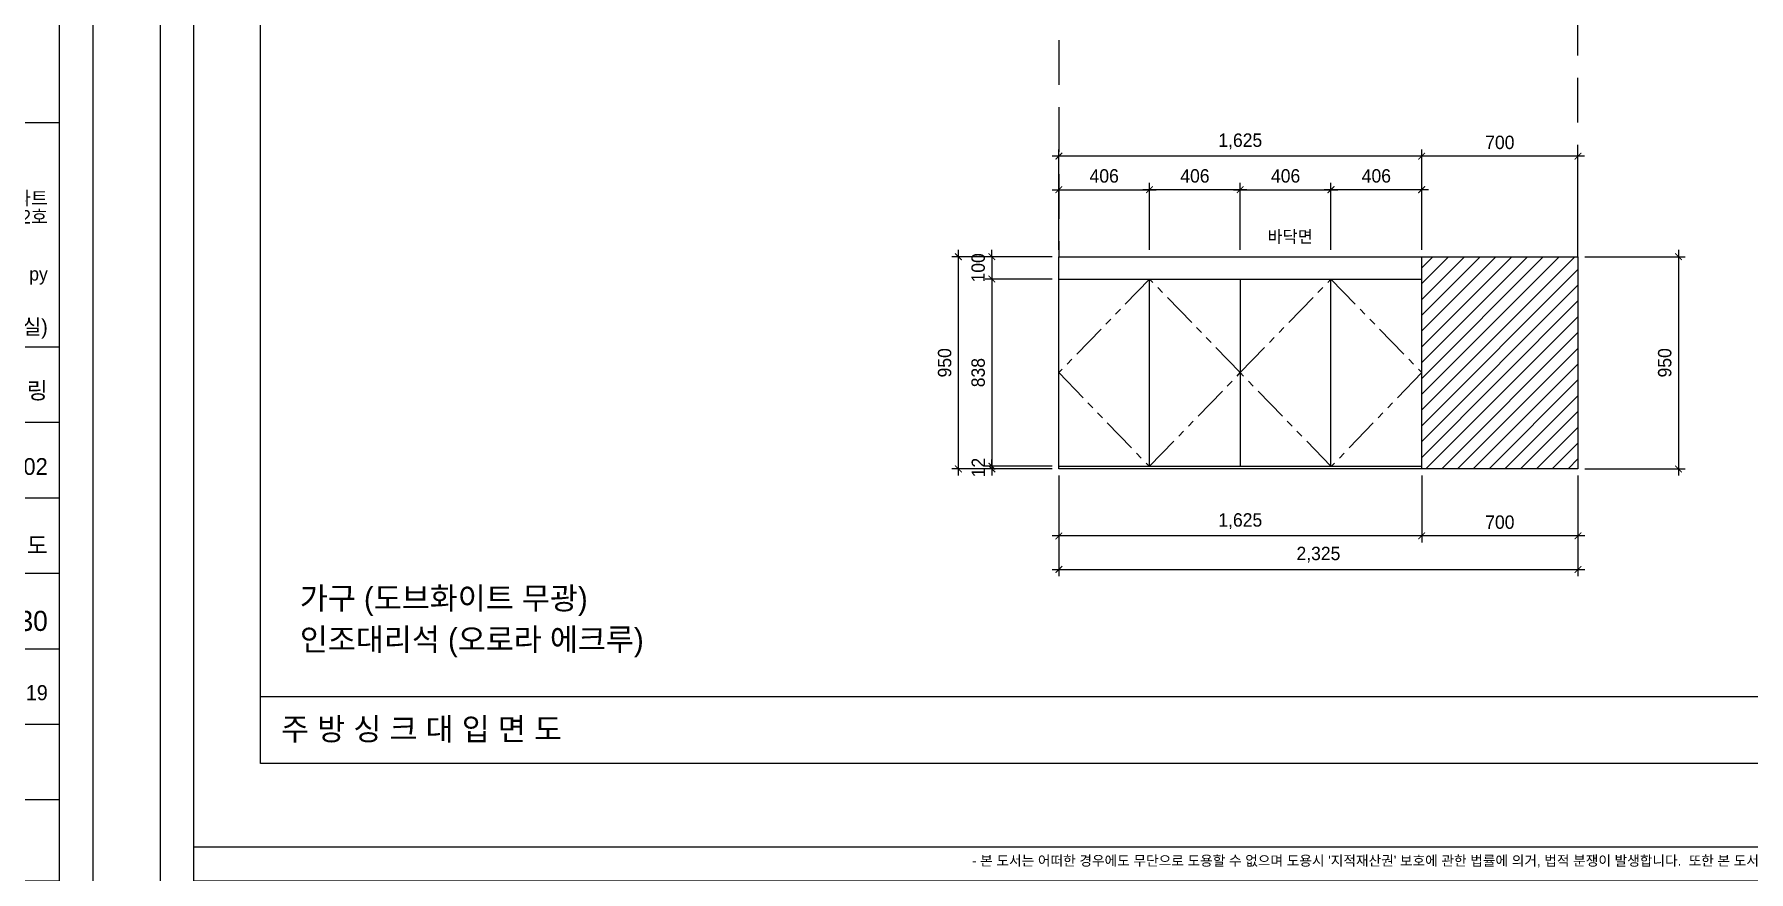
# Model space of a CAD drawing. Header units: inches. Extents: x 4374 to 164780, y 597 to 50243.
# Drawn here: x 86011 to 93690, y 25673 to 29422 of the extents above; entities that cross this region are included whole.
import ezdxf
from ezdxf.enums import TextEntityAlignment as Align

# ---------------------------------------------------------------- set-up
doc = ezdxf.new("R2010")
doc.units = ezdxf.units.IN
doc.header["$LTSCALE"] = 50
doc.header["$MEASUREMENT"] = 0
doc.header["$PDSIZE"] = 700.071425
doc.linetypes.add('DH-HID2', pattern=[1.2, 0.8, -0.4])
doc.linetypes.add('PHANTOM2', pattern=[1.25, 0.625, -0.125, 0.125, -0.125, 0.125, -0.125])
for name, color, linetype in [('0-ELC TEXT', 7, 'Continuous'), ('03-WAL NEW', 3, 'Continuous'), ('06-FUR', 6, 'Continuous'), ('06-LIGHT', 4, 'Continuous'), ('07-DIM WAL', 5, 'Continuous'), ('3.기호.계단선', 30, 'Continuous'), ('CO-BATH', 6, 'Continuous'), ('F-SYM', 7, 'Continuous'), ('FORM(YOURNAME)-11', 1, 'Continuous'), ('FORM(YOURNAME)-11 @ 1', 1, 'Continuous'), ('TT1', 7, 'Continuous')]:
    doc.layers.add(name, color=color, linetype=linetype)
doc.styles.add('HY 울릉도 L', font='')
doc.styles.add('YOURNAME', font='HY울릉도M.TTF')
doc.styles.add('코레일둥고', font='Korail_Round_Gothic_Medium.ttf')
doc.styles.get('HY 울릉도 L').set_extended_font_data('HY울릉도L')
doc.dimstyles.new('30', dxfattribs={"dimscale": 30, "dimtxt": 2, "dimasz": 1, "dimexe": 1, "dimexo": 1, "dimgap": 1, "dimtad": 1, "dimdec": 0, "dimrnd": 0.05, "dimdsep": 46, "dimlunit": 6, "dimtxsty": 'HY 울릉도 L', "dimblk": 'ARCHTICK', "dimcen": 2.5, "dimdle": 1, "dimclrd": 133, "dimclre": 133, "dimclrt": 30, "dimadec": 0, "dimazin": 0, "dimtfac": 1, "dimtdec": 0, "dimtix": 1, "dimtmove": 2, "dimatfit": 3, "dimldrblk": 'ARCHTICK', "dimfxl": 0, "dimlwd": -1, "dimlwe": -1, "dimarcsym": 0})

# ---------------------------------------------------------------- blocks, each defined once
blk = doc.blocks.new('FORM-PLAN')
at = {"layer": 'Defpoints', "color": 158}
blk.add_line((1346, -1285), (-71444, -1285), dxfattribs=at)
for points in [[(-71444, -2285), (10556, -2285), (10556, 55115), (-71444, 55115)], [(-69444, 53115), (-64, 53115), (-64, 1215), (-69444, 1215)]]:
    blk.add_lwpolyline(points, close=True, dxfattribs=at)
at = {"layer": 'FORM(YOURNAME)-11', "color": 14}
for p, q in [((1346, 20344), (10556, 20344)), ((1346, 13651), (10556, 13651)), ((1346, 11398), (10556, 11398)), ((1346, 9146), (10556, 9146)), ((1346, 6893), (10556, 6893)), ((1346, 4641), (10556, 4641)), ((1346, 2388), (10556, 2388)), ((1346, 136), (10556, 136))]:
    blk.add_line(p, q, dxfattribs=at)
at = {"layer": 'FORM(YOURNAME)-11', "color": 250}
blk.add_lwpolyline([(-72444, -3285), (11556, -3285), (11556, 56115), (-72444, 56115)], close=True, dxfattribs=at)
at = {"layer": 'FORM(YOURNAME)-11', "color": 1, "style": 'YOURNAME'}
blk.add_text("- 본 도서는 어떠한 경우에도 무단으로 도용할 수 없으며 도용시 '지적재산권' 보호에 관한 법률에 의거, 법적 분쟁이 발생합니다.  또한 본 도서에 관한 모든 저작권은 당사에 있습니다. -", height=300, dxfattribs=at).set_placement((-32990, -1685), align=Align.MIDDLE_CENTER)
at = {"layer": 'FORM(YOURNAME)-11', "color": 3, "style": 'YOURNAME'}
for tag, height, p in [('1', 450, (9905, 18188)), ('2', 450, (9905, 17544)), ('3', 450, (9905, 16257)), ('4', 450, (9905, 14326)), ('5', 515, (9905, 12009)), ('6', 515, (9905, 9757)), ('7', 515, (9905, 7504)), ('8', 515, (9905, 5252)), ('9', 515, (9905, 2999)), ('10', 515, (5655, 811)), ('11', 515, (9905, 747)), ('12', 515, (5655, -1441)), ('13', 515, (9905, -1441))]:
    blk.add_attdef(tag, text='', height=height, dxfattribs=at).set_placement(p, align=Align.MIDDLE_RIGHT)
blk = doc.blocks.new('*U580')
at = {"layer": 'F-SYM'}
ref = blk.add_blockref('FORM-PLAN', (84541.1, 25975.3), dxfattribs=dict(at, xscale=0.15, yscale=0.15, zscale=0.15))
ref.add_attrib('4', '2300mm(거실)', dxfattribs={"layer": 'FORM(YOURNAME)-11 @ 1', "color": 3, "height": 67.5, "style": 'YOURNAME'}).set_placement((86071.8, 28113), align=Align.MIDDLE_RIGHT)
ref.add_attrib('3', ' m2 / py', dxfattribs={"layer": 'FORM(YOURNAME)-11 @ 1', "color": 3, "height": 60, "style": 'YOURNAME'}).set_placement((86071.8, 28349.2), align=Align.MIDDLE_RIGHT)
ref.add_attrib('2', '102동 702호', dxfattribs={"layer": 'FORM(YOURNAME)-11 @ 1', "color": 3, "height": 60, "style": 'YOURNAME'}).set_placement((86071.8, 28604.5), align=Align.MIDDLE_RIGHT)
ref.add_attrib('1', '한라중흥아파트', dxfattribs={"layer": 'FORM(YOURNAME)-11 @ 1', "color": 3, "height": 60, "style": 'YOURNAME'}).set_placement((86071.8, 28688.1), align=Align.MIDDLE_RIGHT)
ref.add_attrib('5', '아파트 리모델링', dxfattribs={"layer": 'FORM(YOURNAME)-11 @ 1', "color": 3, "height": 75, "style": 'YOURNAME'}).set_placement((86071.8, 27827.3), align=Align.MIDDLE_RIGHT)
ref.add_attrib('6', '한라중흥 107-702', dxfattribs={"layer": 'FORM(YOURNAME)-11 @ 1', "color": 3, "height": 75, "style": 'YOURNAME'}).set_placement((86071.8, 27486.9), align=Align.MIDDLE_RIGHT)
ref.add_attrib('7', '가 구 상 세 도', dxfattribs={"layer": 'FORM(YOURNAME)-11 @ 1', "color": 3, "height": 75, "style": 'YOURNAME'}).set_placement((86071.8, 27134.2), align=Align.MIDDLE_RIGHT)
ref.add_attrib('8', 'A1:1/00 A3:1/30', dxfattribs={"layer": 'FORM(YOURNAME)-11 @ 1', "color": 3, "height": 90, "style": 'YOURNAME'}).set_placement((86071.8, 26795.9), align=Align.MIDDLE_RIGHT)
ref.add_attrib('9', '24.08.19', dxfattribs={"layer": 'FORM(YOURNAME)-11 @ 1', "color": 3, "height": 67.5, "style": 'YOURNAME'}).set_placement((86071.8, 26474.5), align=Align.MIDDLE_RIGHT)
blk = doc.blocks.new('*U582')
at = {"layer": 'F-SYM', "xscale": 0.15, "yscale": 0.15, "zscale": 0.15}
blk.add_blockref('FORM-PLAN', (97441.1, 25975.3), dxfattribs=at)
blk = doc.blocks.new('_ArchTick')
at = {"color": 0, "linetype": 'ByBlock', "const_width": 0.15}
blk.add_lwpolyline([(-0.5, -0.5), (0.5, 0.5)], dxfattribs=at)
blk = doc.blocks.new('*D417')
at = {"layer": '07-DIM WAL', "color": 133}
for p, q in [((92955.3, 28426.2), (93405.3, 28426.2)), ((93375.3, 28456.2), (93375.3, 27446.2)), ((92955.3, 27476.2), (93405.3, 27476.2))]:
    blk.add_line(p, q, dxfattribs=at)
at = {"layer": 'Defpoints', "color": 0}
for p in [(92925.3, 28426.2), (92925.3, 27476.2), (93375.3, 27476.2)]:
    blk.add_point(p, dxfattribs=at)
at = {"layer": '07-DIM WAL', "color": 133, "xscale": 30, "yscale": 30, "zscale": 30}
for p, rotation in [((93375.3, 28426.2), 90), ((93375.3, 27476.2), 270)]:
    blk.add_blockref('_ArchTick', p, dxfattribs=dict(at, rotation=rotation))
at = {"layer": '07-DIM WAL', "color": 30, "insert": (93314, 27951.2), "char_height": 60, "attachment_point": 5, "rotation": 90, "style": 'HY 울릉도 L'}
blk.add_mtext('950', dxfattribs=at)
blk = doc.blocks.new('*D418')
at = {"layer": '07-DIM WAL', "color": 133}
for p, q in [((92225.3, 27446.2), (92225.3, 27146.2)), ((92925.3, 27446.2), (92925.3, 27146.2)), ((92955.3, 27176.2), (92195.3, 27176.2))]:
    blk.add_line(p, q, dxfattribs=at)
at = {"layer": 'Defpoints', "color": 0}
for p in [(92225.3, 27476.2), (92925.3, 27476.2), (92225.3, 27176.2)]:
    blk.add_point(p, dxfattribs=at)
at = {"layer": '07-DIM WAL', "color": 133, "xscale": 30, "yscale": 30, "zscale": 30, "rotation": 180}
blk.add_blockref('_ArchTick', (92225.3, 27176.2), dxfattribs=at)
at = {"layer": '07-DIM WAL', "color": 133, "xscale": 30, "yscale": 30, "zscale": 30}
blk.add_blockref('_ArchTick', (92925.3, 27176.2), dxfattribs=at)
at = {"layer": '07-DIM WAL', "color": 30, "insert": (92575.3, 27237.5), "char_height": 60, "attachment_point": 5, "style": 'HY 울릉도 L'}
blk.add_mtext('700', dxfattribs=at)
blk = doc.blocks.new('*D419')
at = {"layer": '07-DIM WAL', "color": 133}
for p, q in [((90600.3, 27446.2), (90600.3, 27146.2)), ((92225.3, 27446.2), (92225.3, 27146.2)), ((92255.3, 27176.2), (90570.3, 27176.2))]:
    blk.add_line(p, q, dxfattribs=at)
at = {"layer": 'Defpoints', "color": 0}
for p in [(90600.3, 27476.2), (92225.3, 27476.2), (90600.3, 27176.2)]:
    blk.add_point(p, dxfattribs=at)
at = {"layer": '07-DIM WAL', "color": 133, "xscale": 30, "yscale": 30, "zscale": 30, "rotation": 180}
blk.add_blockref('_ArchTick', (90600.3, 27176.2), dxfattribs=at)
at = {"layer": '07-DIM WAL', "color": 133, "xscale": 30, "yscale": 30, "zscale": 30}
blk.add_blockref('_ArchTick', (92225.3, 27176.2), dxfattribs=at)
at = {"layer": '07-DIM WAL', "color": 30, "insert": (91412.8, 27242.2), "char_height": 60, "attachment_point": 5, "style": 'HY 울릉도 L'}
blk.add_mtext('1,625', dxfattribs=at)
blk = doc.blocks.new('*D420')
at = {"layer": '07-DIM WAL', "color": 133}
for p, q in [((90600.3, 27446.2), (90600.3, 26996.2)), ((92925.3, 27446.2), (92925.3, 26996.2)), ((90570.3, 27026.2), (92955.3, 27026.2))]:
    blk.add_line(p, q, dxfattribs=at)
at = {"layer": 'Defpoints', "color": 0}
for p in [(90600.3, 27476.2), (92925.3, 27476.2), (92925.3, 27026.2)]:
    blk.add_point(p, dxfattribs=at)
at = {"layer": '07-DIM WAL', "color": 133, "xscale": 30, "yscale": 30, "zscale": 30, "rotation": 180}
blk.add_blockref('_ArchTick', (90600.3, 27026.2), dxfattribs=at)
at = {"layer": '07-DIM WAL', "color": 133, "xscale": 30, "yscale": 30, "zscale": 30}
blk.add_blockref('_ArchTick', (92925.3, 27026.2), dxfattribs=at)
at = {"layer": '07-DIM WAL', "color": 30, "insert": (91762.8, 27092.2), "char_height": 60, "attachment_point": 5, "style": 'HY 울릉도 L'}
blk.add_mtext('2,325', dxfattribs=at)
blk = doc.blocks.new('*D421')
at = {"layer": '07-DIM WAL', "color": 133}
for p, q in [((92955.1, 28876.2), (92195.3, 28876.2)), ((92225.3, 28456.2), (92225.3, 28906.2)), ((92925.1, 28456.2), (92925.1, 28906.2))]:
    blk.add_line(p, q, dxfattribs=at)
at = {"layer": 'Defpoints', "color": 0}
for p in [(92225.3, 28876.2), (92225.3, 28426.2), (92925.1, 28426.2)]:
    blk.add_point(p, dxfattribs=at)
at = {"layer": '07-DIM WAL', "color": 133, "xscale": 30, "yscale": 30, "zscale": 30, "rotation": 180}
blk.add_blockref('_ArchTick', (92225.3, 28876.2), dxfattribs=at)
at = {"layer": '07-DIM WAL', "color": 133, "xscale": 30, "yscale": 30, "zscale": 30}
blk.add_blockref('_ArchTick', (92925.1, 28876.2), dxfattribs=at)
at = {"layer": '07-DIM WAL', "color": 30, "insert": (92575.2, 28937.5), "char_height": 60, "attachment_point": 5, "style": 'HY 울릉도 L'}
blk.add_mtext('700', dxfattribs=at)
blk = doc.blocks.new('*D422')
at = {"layer": '07-DIM WAL', "color": 133}
for p, q in [((92255.3, 28876.2), (90570.3, 28876.2)), ((90600.3, 28456.2), (90600.3, 28906.2)), ((92225.3, 28456.2), (92225.3, 28906.2))]:
    blk.add_line(p, q, dxfattribs=at)
at = {"layer": 'Defpoints', "color": 0}
for p in [(90600.3, 28876.2), (90600.3, 28426.2), (92225.3, 28426.2)]:
    blk.add_point(p, dxfattribs=at)
at = {"layer": '07-DIM WAL', "color": 133, "xscale": 30, "yscale": 30, "zscale": 30, "rotation": 180}
blk.add_blockref('_ArchTick', (90600.3, 28876.2), dxfattribs=at)
at = {"layer": '07-DIM WAL', "color": 133, "xscale": 30, "yscale": 30, "zscale": 30}
blk.add_blockref('_ArchTick', (92225.3, 28876.2), dxfattribs=at)
at = {"layer": '07-DIM WAL', "color": 30, "insert": (91412.8, 28942.2), "char_height": 60, "attachment_point": 5, "style": 'HY 울릉도 L'}
blk.add_mtext('1,625', dxfattribs=at)
blk = doc.blocks.new('*D423')
at = {"layer": '07-DIM WAL', "color": 133}
for p, q in [((90570.3, 28726.2), (91036.6, 28726.2)), ((90600.3, 28456.2), (90600.3, 28756.2)), ((91006.6, 28456.2), (91006.6, 28756.2))]:
    blk.add_line(p, q, dxfattribs=at)
at = {"layer": 'Defpoints', "color": 0}
for p in [(91006.6, 28726.2), (90600.3, 28426.2), (91006.6, 28426.2)]:
    blk.add_point(p, dxfattribs=at)
at = {"layer": '07-DIM WAL', "color": 133, "xscale": 30, "yscale": 30, "zscale": 30, "rotation": 180}
blk.add_blockref('_ArchTick', (90600.3, 28726.2), dxfattribs=at)
at = {"layer": '07-DIM WAL', "color": 133, "xscale": 30, "yscale": 30, "zscale": 30}
blk.add_blockref('_ArchTick', (91006.6, 28726.2), dxfattribs=at)
at = {"layer": '07-DIM WAL', "color": 30, "insert": (90803.4, 28787.5), "char_height": 60, "attachment_point": 5, "style": 'HY 울릉도 L'}
blk.add_mtext('406', dxfattribs=at)
blk = doc.blocks.new('*D424')
at = {"layer": '07-DIM WAL', "color": 133}
for p, q in [((91442.8, 28726.2), (90976.6, 28726.2)), ((91006.6, 28456.2), (91006.6, 28756.2)), ((91412.8, 28456.2), (91412.8, 28756.2))]:
    blk.add_line(p, q, dxfattribs=at)
at = {"layer": 'Defpoints', "color": 0}
for p in [(91006.6, 28726.2), (91006.6, 28426.2), (91412.8, 28426.2)]:
    blk.add_point(p, dxfattribs=at)
at = {"layer": '07-DIM WAL', "color": 133, "xscale": 30, "yscale": 30, "zscale": 30, "rotation": 180}
blk.add_blockref('_ArchTick', (91006.6, 28726.2), dxfattribs=at)
at = {"layer": '07-DIM WAL', "color": 133, "xscale": 30, "yscale": 30, "zscale": 30}
blk.add_blockref('_ArchTick', (91412.8, 28726.2), dxfattribs=at)
at = {"layer": '07-DIM WAL', "color": 30, "insert": (91209.7, 28787.5), "char_height": 60, "attachment_point": 5, "style": 'HY 울릉도 L'}
blk.add_mtext('406', dxfattribs=at)
blk = doc.blocks.new('*D425')
at = {"layer": '07-DIM WAL', "color": 133}
for p, q in [((92255.3, 28726.2), (91789.1, 28726.2)), ((91819.1, 28456.2), (91819.1, 28756.2)), ((92225.3, 28456.2), (92225.3, 28756.2))]:
    blk.add_line(p, q, dxfattribs=at)
at = {"layer": 'Defpoints', "color": 0}
for p in [(91819.1, 28726.2), (91819.1, 28426.2), (92225.3, 28426.2)]:
    blk.add_point(p, dxfattribs=at)
at = {"layer": '07-DIM WAL', "color": 133, "xscale": 30, "yscale": 30, "zscale": 30, "rotation": 180}
blk.add_blockref('_ArchTick', (91819.1, 28726.2), dxfattribs=at)
at = {"layer": '07-DIM WAL', "color": 133, "xscale": 30, "yscale": 30, "zscale": 30}
blk.add_blockref('_ArchTick', (92225.3, 28726.2), dxfattribs=at)
at = {"layer": '07-DIM WAL', "color": 30, "insert": (92022.2, 28787.5), "char_height": 60, "attachment_point": 5, "style": 'HY 울릉도 L'}
blk.add_mtext('406', dxfattribs=at)
blk = doc.blocks.new('*D426')
at = {"layer": '07-DIM WAL', "color": 133}
for p, q in [((91382.8, 28726.2), (91849.1, 28726.2)), ((91412.8, 28456.2), (91412.8, 28756.2)), ((91819.1, 28456.2), (91819.1, 28756.2))]:
    blk.add_line(p, q, dxfattribs=at)
at = {"layer": 'Defpoints', "color": 0}
for p in [(91819.1, 28726.2), (91412.8, 28426.2), (91819.1, 28426.2)]:
    blk.add_point(p, dxfattribs=at)
at = {"layer": '07-DIM WAL', "color": 133, "xscale": 30, "yscale": 30, "zscale": 30, "rotation": 180}
blk.add_blockref('_ArchTick', (91412.8, 28726.2), dxfattribs=at)
at = {"layer": '07-DIM WAL', "color": 133, "xscale": 30, "yscale": 30, "zscale": 30}
blk.add_blockref('_ArchTick', (91819.1, 28726.2), dxfattribs=at)
at = {"layer": '07-DIM WAL', "color": 30, "insert": (91615.9, 28787.5), "char_height": 60, "attachment_point": 5, "style": 'HY 울릉도 L'}
blk.add_mtext('406', dxfattribs=at)
blk = doc.blocks.new('*D427')
at = {"layer": '07-DIM WAL', "color": 133}
for p, q in [((90570.3, 28426.2), (90270.3, 28426.2)), ((90300.3, 28426.2), (90300.3, 28456.2)), ((90300.3, 28426.2), (90300.3, 28326.2)), ((90570.3, 28326.2), (90270.3, 28326.2)), ((90300.3, 28326.2), (90300.3, 28296.2))]:
    blk.add_line(p, q, dxfattribs=at)
at = {"layer": 'Defpoints', "color": 0}
for p in [(90600.3, 28426.2), (90300.3, 28326.2), (90600.3, 28326.2)]:
    blk.add_point(p, dxfattribs=at)
at = {"layer": '07-DIM WAL', "color": 133, "xscale": 30, "yscale": 30, "zscale": 30}
for p, rotation in [((90300.3, 28426.2), 270), ((90300.3, 28326.2), 90)]:
    blk.add_blockref('_ArchTick', p, dxfattribs=dict(at, rotation=rotation))
at = {"layer": '07-DIM WAL', "color": 30, "insert": (90239.1, 28376.2), "char_height": 60, "attachment_point": 5, "rotation": 90, "style": 'HY 울릉도 L'}
blk.add_mtext('100', dxfattribs=at)
blk = doc.blocks.new('*D428')
at = {"layer": '07-DIM WAL', "color": 133}
for p, q in [((90300.3, 28356.2), (90300.3, 27458.2)), ((90570.3, 28326.2), (90270.3, 28326.2)), ((90570.3, 27488.2), (90270.3, 27488.2))]:
    blk.add_line(p, q, dxfattribs=at)
at = {"layer": 'Defpoints', "color": 0}
for p in [(90600.3, 28326.2), (90300.3, 27488.2), (90600.3, 27488.2)]:
    blk.add_point(p, dxfattribs=at)
at = {"layer": '07-DIM WAL', "color": 133, "xscale": 30, "yscale": 30, "zscale": 30}
for p, rotation in [((90300.3, 28326.2), 90), ((90300.3, 27488.2), 270)]:
    blk.add_blockref('_ArchTick', p, dxfattribs=dict(at, rotation=rotation))
at = {"layer": '07-DIM WAL', "color": 30, "insert": (90239, 27907.2), "char_height": 60, "attachment_point": 5, "rotation": 90, "style": 'HY 울릉도 L'}
blk.add_mtext('838', dxfattribs=at)
blk = doc.blocks.new('*D429')
at = {"layer": '07-DIM WAL', "color": 133}
for p, q in [((90300.3, 27488.2), (90300.3, 27518.2)), ((90570.3, 27488.2), (90270.3, 27488.2)), ((90570.3, 27476.2), (90270.3, 27476.2)), ((90300.3, 27488.2), (90300.3, 27476.2)), ((90300.3, 27476.2), (90300.3, 27446.2))]:
    blk.add_line(p, q, dxfattribs=at)
at = {"layer": 'Defpoints', "color": 0}
for p in [(90300.3, 27476.2), (90600.3, 27488.2), (90600.3, 27476.2)]:
    blk.add_point(p, dxfattribs=at)
at = {"layer": '07-DIM WAL', "color": 133, "xscale": 30, "yscale": 30, "zscale": 30}
for p, rotation in [((90300.3, 27488.2), 270), ((90300.3, 27476.2), 90)]:
    blk.add_blockref('_ArchTick', p, dxfattribs=dict(at, rotation=rotation))
at = {"layer": '07-DIM WAL', "color": 30, "insert": (90239.6, 27482.2), "char_height": 60, "attachment_point": 5, "rotation": 90, "style": 'HY 울릉도 L'}
blk.add_mtext('12', dxfattribs=at)
blk = doc.blocks.new('*D430')
at = {"layer": '07-DIM WAL', "color": 133}
for p, q in [((90570.3, 28426.2), (90120.3, 28426.2)), ((90150.3, 27446.2), (90150.3, 28456.2)), ((90570.3, 27476.2), (90120.3, 27476.2))]:
    blk.add_line(p, q, dxfattribs=at)
at = {"layer": 'Defpoints', "color": 0}
for p in [(90150.3, 28426.2), (90600.3, 28426.2), (90600.3, 27476.2)]:
    blk.add_point(p, dxfattribs=at)
at = {"layer": '07-DIM WAL', "color": 133, "xscale": 30, "yscale": 30, "zscale": 30}
for p, rotation in [((90150.3, 28426.2), 90), ((90150.3, 27476.2), 270)]:
    blk.add_blockref('_ArchTick', p, dxfattribs=dict(at, rotation=rotation))
at = {"layer": '07-DIM WAL', "color": 30, "insert": (90089, 27951.2), "char_height": 60, "attachment_point": 5, "rotation": 90, "style": 'HY 울릉도 L'}
blk.add_mtext('950', dxfattribs=at)

msp = doc.modelspace()

# ---------------------------------------------------------------- hatches: boundary and pattern name
at = {"layer": '03-WAL NEW'}
h = msp.add_hatch(dxfattribs=at)
h.set_pattern_fill('_USER', color=8, scale=50, angle=45, pattern_type=0)
h.set_pattern_definition([(45, (25007.78, 14333.41), (-35.35534, 35.35534), [])])
h.paths.add_polyline_path([(92925.3, 28426.2), (92225.3, 28426.2), (92225.3, 27476.2), (92925.3, 27476.2)])

# ---------------------------------------------------------------- linework, layer by layer
at = {"layer": '06-FUR'}
for p, q in [((90600.3, 28326.2), (92225.3, 28326.2)), ((91006.6, 27488.2), (91006.6, 28326.2)), ((91412.8, 28326.2), (91412.8, 27488.2)), ((91819.1, 27488.2), (91819.1, 28326.2)), ((90600.3, 27488.2), (92225.3, 27488.2))]:
    msp.add_line(p, q, dxfattribs=at)
for points in [[(90600.3, 28426.2), (92925.3, 28426.2), (92925.3, 27476.2), (90600.3, 27476.2)], [(92225.3, 28426.2), (92925.3, 28426.2), (92925.3, 27476.2), (92225.3, 27476.2)]]:
    msp.add_lwpolyline(points, close=True, dxfattribs=at)
at = {"layer": '06-LIGHT', "color": 1, "linetype": 'PHANTOM2', "ltscale": 5}
for points in [[(91006.6, 27488.2), (91412.8, 27907.2), (91006.6, 28326.2), (90600.3, 27907.2), (91005.6, 27487.2)], [(91819.1, 27488.2), (91412.8, 27907.2), (91819.1, 28326.2), (92225.3, 27907.2), (91820.1, 27487.2)]]:
    msp.add_lwpolyline(points, dxfattribs=at)
at = {"layer": 'CO-BATH', "color": 251, "linetype": 'DH-HID2', "ltscale": 5}
for p, q in [((90600.3, 29995.3), (90600.3, 28426.2)), ((92925.1, 28426.2), (92925.3, 29995.3))]:
    msp.add_line(p, q, dxfattribs=at)
at = {"layer": 'F-SYM'}
msp.add_line((87024.4, 26457.6), (97431.4, 26457.6), dxfattribs=at)

# ---------------------------------------------------------------- block references
at = {"layer": '06-FUR'}
for name in ['*U580', '*U582']:
    msp.add_blockref(name, (0, 0), dxfattribs=at)

# ---------------------------------------------------------------- texts
at = {"layer": '0-ELC TEXT', "style": '코레일둥고'}
msp.add_text('주 방 싱 크 대 입 면 도', height=100, dxfattribs=at).set_placement((87116.7, 26261.9))
at = {"layer": '3.기호.계단선', "style": '코레일둥고'}
for s, p in [('가구 (도브화이트 무광)', (87200.7, 26847.3)), ('인조대리석 (오로라 에크루)', (87200.7, 26663))]:
    msp.add_text(s, height=100, dxfattribs=at).set_placement(p)
at = {"layer": 'TT1', "style": '코레일둥고'}
msp.add_text('바닥면', height=54, dxfattribs=at).set_placement((91636, 28517), align=Align.MIDDLE)

# ---------------------------------------------------------------- dimensions: what is measured, and where the dimension line sits
at = {"layer": '07-DIM WAL'}
for base, p1, p2, picture, middle in [((90600.3, 28876.2), (92225.3, 28426.2), (90600.3, 28426.2), '*D422', (91412.8, 28942.2)), ((92225.3, 28876.2), (92925.1, 28426.2), (92225.3, 28426.2), '*D421', (92575.2, 28937.5)), ((91006.6, 28726.2), (90600.3, 28426.2), (91006.6, 28426.2), '*D423', (90803.4, 28787.5)), ((91819.1, 28726.2), (91412.8, 28426.2), (91819.1, 28426.2), '*D426', (91615.9, 28787.5)), ((90600.3, 27176.2), (92225.3, 27476.2), (90600.3, 27476.2), '*D419', (91412.8, 27242.2)), ((92925.3, 27026.2), (90600.3, 27476.2), (92925.3, 27476.2), '*D420', (91762.8, 27092.2)), ((92225.3, 27176.2), (92925.3, 27476.2), (92225.3, 27476.2), '*D418', (92575.3, 27237.5))]:
    dim = msp.add_linear_dim(base=base, p1=p1, p2=p2, dimstyle='30', override={"dimfxl": 1.25}, dxfattribs=at)
    dim.commit()
    dim.dimension.update_dxf_attribs({"geometry": picture, "text_midpoint": middle})
for base, p1, p2, angle, picture, middle in [((91006.6, 28726.2), (91412.8, 28426.2), (91006.6, 28426.2), 180, '*D424', (91209.7, 28787.5)), ((91819.1, 28726.2), (92225.3, 28426.2), (91819.1, 28426.2), 180, '*D425', (92022.2, 28787.5)), ((90150.3, 28426.2), (90600.3, 27476.2), (90600.3, 28426.2), 90, '*D430', (90089, 27951.2)), ((90300.3, 28326.2), (90600.3, 28426.2), (90600.3, 28326.2), 90, '*D427', (90239.1, 28376.2)), ((93375.3, 27476.2), (92925.3, 28426.2), (92925.3, 27476.2), 90, '*D417', (93314, 27951.2)), ((90300.3, 27488.2), (90600.3, 28326.2), (90600.3, 27488.2), 90, '*D428', (90239, 27907.2)), ((90300.3, 27476.2), (90600.3, 27488.2), (90600.3, 27476.2), 90, '*D429', (90239.6, 27482.2))]:
    dim = msp.add_linear_dim(base=base, p1=p1, p2=p2, angle=angle, dimstyle='30', override={"dimfxl": 1.25}, dxfattribs=at)
    dim.commit()
    dim.dimension.update_dxf_attribs({"geometry": picture, "text_midpoint": middle})

doc.saveas('drawing.dxf')
